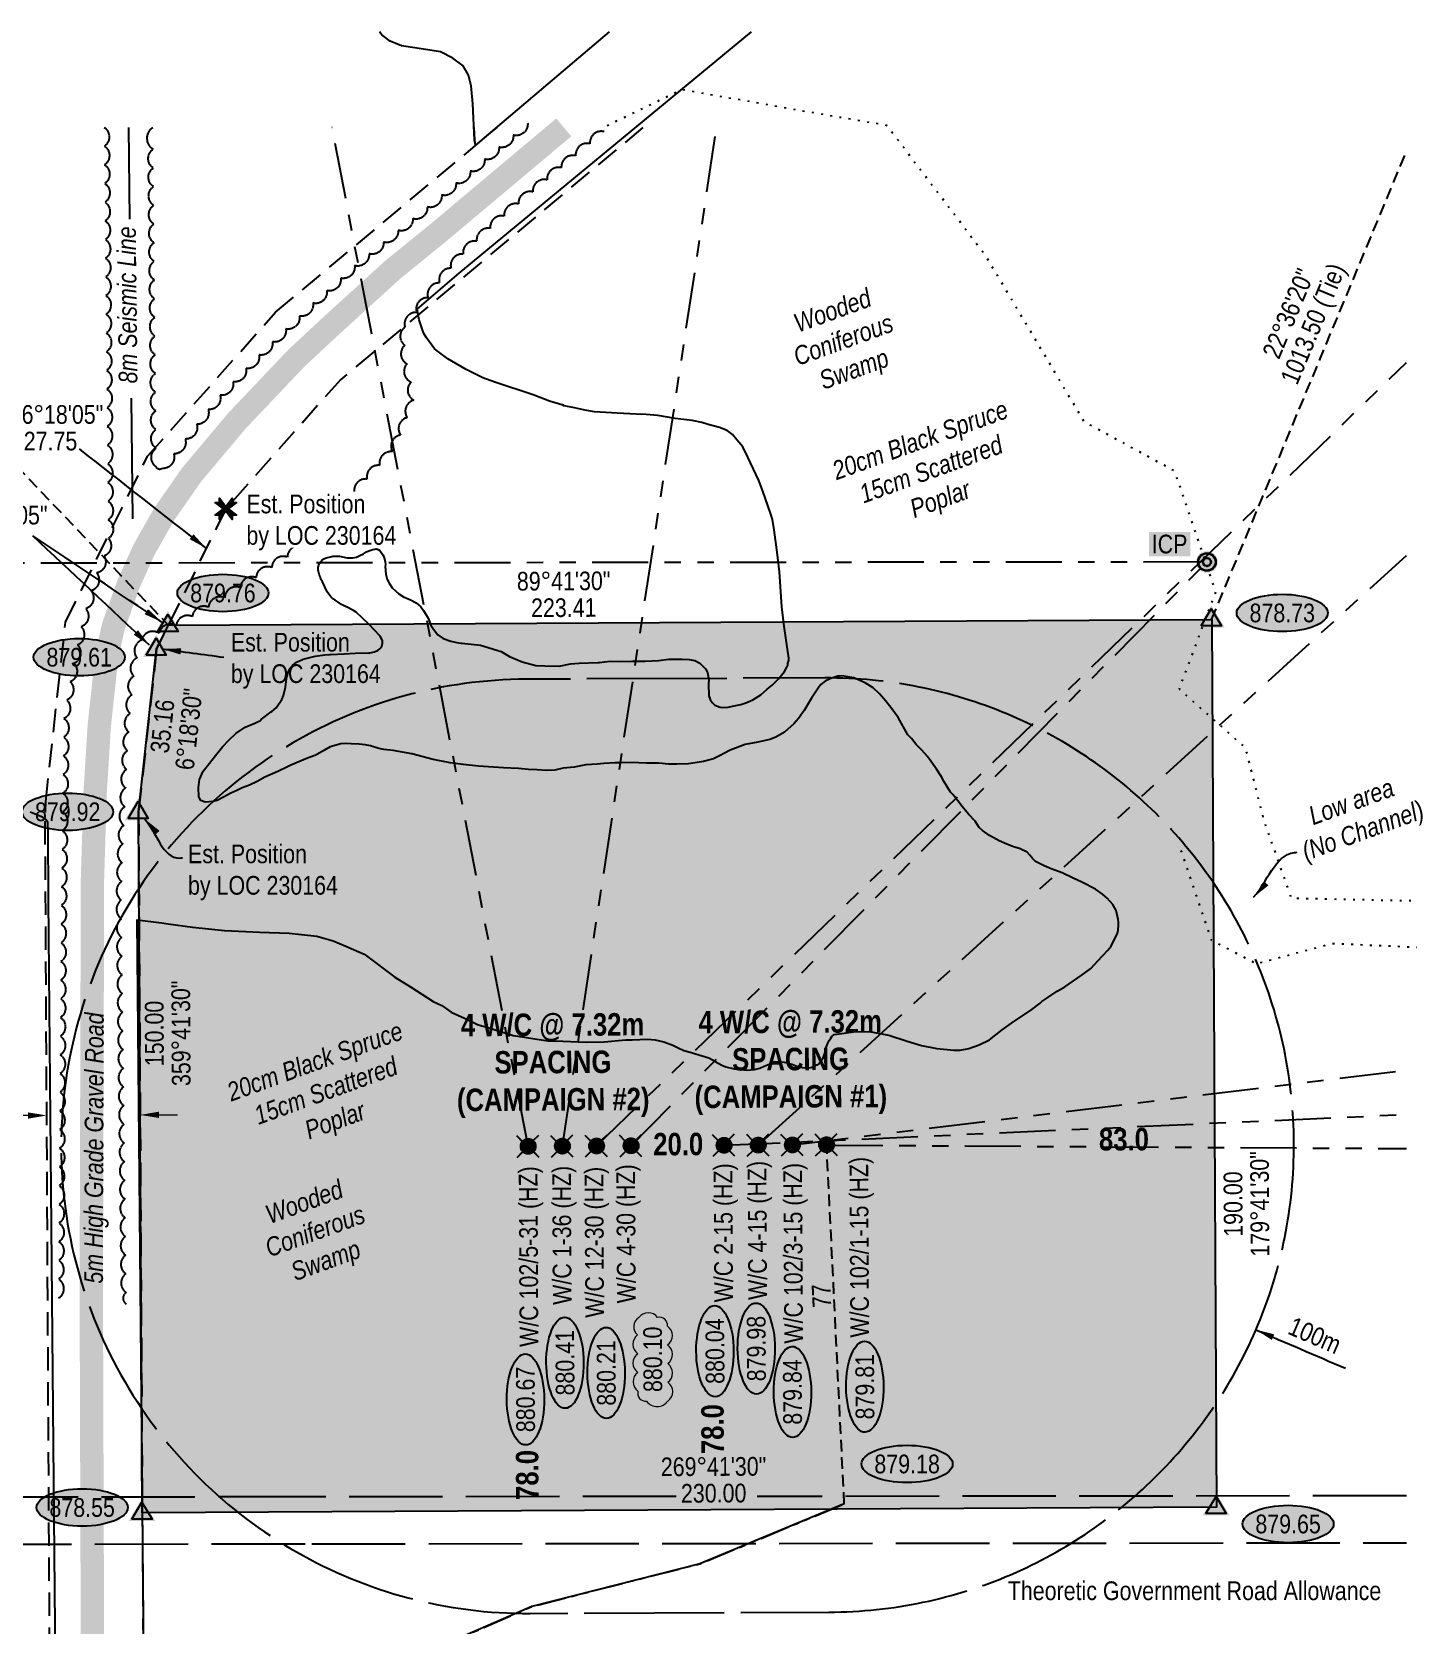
# Model space of a CAD drawing. Extents: x 493830 to 508605, y 6011694 to 6019262.
# Drawn here: x 507188 to 507924, y 6016244 to 6017096 of the extents above; entities that cross this region are included whole.
import ezdxf
from ezdxf.enums import TextEntityAlignment as Align

# ---------------------------------------------------------------- set-up
doc = ezdxf.new("R2010")
doc.units = 0
doc.header["$LTSCALE"] = 5
doc.header["$PDSIZE"] = 0.5
for name, pattern in [('0', [1, 1, 0]), ('foc-ACCESSROAD', [3.75, 2.5, -1.25]), ('foc-BUFFER', [16.75, 15, -1.75]), ('foc-DRILLPATH', [14.75, 6, -1.75, 1.75, -1.75, 1.75, -1.75]), ('foc-SEISMIC', [20.5, 15, -1, 0.5, -1, 0.5, -1, 0.5, -1]), ('foc-TIELINE', [1.875, 1.25, -0.625]), ('foc-TOPO', [1, 0.2, -0.8]), ('foc-TOPO-ephemeral', [6.25, 3.125, -0.625, 0.625, -0.625, 0.625, -0.625]), ('foc-UNSURVEYED', [12.5, 10, -2.5])]:
    doc.linetypes.add(name, pattern=pattern)
doc.layers.get('Defpoints').update_dxf_attribs({"color": 9})
doc.layers.add('AS-GENERAL', color=48, linetype='Continuous', lineweight=18)
doc.layers.add('F-AR-T', color=190, linetype='Continuous', lineweight=9)
for name, color, linetype in [('AS-ROADS', 254, 'Continuous'), ('AS-SEISMIC', 224, 'foc-SEISMIC'), ('AUX-BUFFER', 7, 'foc-BUFFER'), ('CG-NOTES', 7, 'Continuous'), ('F-AR', 190, 'foc-ACCESSROAD'), ('L-BD', 7, 'Continuous'), ('L-BD1', 253, 'Continuous'), ('L-MON', 1, 'Continuous'), ('L-ROAD-T', 7, 'Continuous'), ('L-TIE', 7, 'foc-TIELINE'), ('L-USEC', 7, 'foc-UNSURVEYED'), ('P-ELEVATION', 7, 'Continuous'), ('P-PDRILLPATH', 12, 'foc-DRILLPATH'), ('P-PROPOSED', 10, 'Continuous'), ('P-PROPOSED-H', 21, 'Continuous'), ('T-BUSH', 110, '0'), ('T-BUSH-T', 110, 'Continuous'), ('T-DRAW', 143, 'foc-TOPO-ephemeral'), ('T-GENERAL', 48, 'foc-TOPO'), ('T-TIE', 201, 'foc-TIELINE'), ('WETLAND', 143, 'Continuous'), ('WETLAND-T', 146, 'Continuous')]:
    doc.layers.add(name, color=color, linetype=linetype)
doc.styles.add('80', font='ARIALN.TTF', dxfattribs={"height": 10})
doc.styles.add('80CG', font='ARIALN.TTF', dxfattribs={"height": 10})
doc.styles.add('80L', font='ARIALN.TTF', dxfattribs={"height": 10})
doc.styles.add('BOLD', font='ARIALNB.TTF')
doc.styles.add('foc-LtypeFont', font='ARIALN.TTF', dxfattribs={"height": 7.35})
doc.linetypes.add('foc-TOPO-flowdirection-NOLINE', pattern='A,0,[">",foc-LtypeFont,S=0.3,R=0,X=0,Y=-0.945],-20,[">",foc-LtypeFont,S=0.3,R=0,X=0,Y=-0.945],0', length=20)
doc.dimstyles.new('CG2011', dxfattribs={"dimscale": 5, "dimtxt": 9, "dimasz": 2, "dimexe": 0.2, "dimexo": 0.0625, "dimgap": 0.5, "dimtad": 0, "dimtih": 1, "dimtoh": 1, "dimzin": 0, "dimdsep": 46, "dimtxsty": '80CG', "dimcen": 0.1, "dimse1": 1, "dimse2": 1, "dimclrd": 256, "dimclrt": 256, "dimaunit": 1, "dimadec": 4, "dimazin": 0, "dimtfac": 0.06, "dimtofl": 0, "dimtmove": 0, "dimatfit": 1, "dimfxl": 0.2, "dimtolj": 1, "dimtzin": 0, "dimlwd": -1, "dimarcsym": 0})
doc.dimstyles.new('Compass 5 000', dxfattribs={"dimscale": 5, "dimtxt": 9, "dimasz": 2, "dimexe": 0.2, "dimexo": 0.0625, "dimgap": 0.5, "dimtad": 0, "dimtih": 1, "dimtoh": 1, "dimzin": 0, "dimdsep": 46, "dimtxsty": '80CG', "dimcen": 0.1, "dimse1": 1, "dimse2": 1, "dimclrd": 256, "dimclrt": 256, "dimaunit": 1, "dimadec": 4, "dimazin": 0, "dimtfac": 0.06, "dimtofl": 0, "dimtmove": 0, "dimatfit": 1, "dimfxl": 0.2, "dimtolj": 1, "dimtzin": 0, "dimlwd": -1, "dimarcsym": 0})

# ---------------------------------------------------------------- blocks, each defined once
blk = doc.blocks.new('label_road_theoretic')
at = {"layer": 'L-ROAD-T', "style": '80L'}
blk.add_text('Theoretic Government Road Allowance', height=10, dxfattribs=at).set_placement((0, 0), align=Align.MIDDLE_CENTER)
blk = doc.blocks.new('*D591')
at = {"layer": 'Defpoints', "color": 0, "transparency": 16777216}
for p in [(507195.78, 6016561.32), (507245.75, 6016561.59), (507196.02, 6016516.48)]:
    blk.add_point(p, dxfattribs=at)
at = {"layer": 'F-AR-T', "transparency": 16777216}
for p, q in [((507186.02, 6016516.42), (507176.02, 6016516.37)), ((507255.99, 6016516.8), (507265.99, 6016516.85))]:
    blk.add_line(p, q, dxfattribs=at)
for points in [[(507255.98, 6016518.47), (507256, 6016515.13), (507245.99, 6016516.75)], [(507186.01, 6016518.09), (507186.03, 6016514.76), (507196.02, 6016516.48)]]:
    blk.add_solid(points, dxfattribs=at)
at = {"layer": 'F-AR-T', "transparency": 16777216, "insert": (507141.73, 6016516.37), "char_height": 10, "attachment_point": 5, "style": '80CG'}
blk.add_mtext('\\A1;Sinopec\\P20.00 A/R\\PLOC 230164', dxfattribs=at)
blk = doc.blocks.new('TRIA')
blk.add_hatch(color=255).paths.add_polyline_path([(-0.04, 1.52), (-1.47, -0.87), (1.39, -0.87)])
blk = doc.blocks.new('TRIAA')
blk.add_blockref('TRIA', (0, 0))
blk = doc.blocks.new('TRIB')
at = {"color": 1}
blk.add_lwpolyline([(-1.12, -0.67), (-0.04, 1.13), (1.04, -0.67)], close=True, dxfattribs=at)
blk = doc.blocks.new('TRIBB')
blk.add_blockref('TRIB', (0, 0))
blk = doc.blocks.new('TRICC')
for name in ['TRIAA', 'TRIBB']:
    blk.add_blockref(name, (0, 0))
blk = doc.blocks.new('plspike')
blk.add_blockref('TRICC', (0, 0))
blk = doc.blocks.new('WC')
at = {"layer": 'L-MON'}
h = blk.add_hatch(color=255, dxfattribs=at)
h.dxf.hatch_style = 1
edge = h.paths.add_edge_path()
edge.add_arc((0, 0), 0.9, 0, 360)
at = {"layer": 'L-MON', "color": 240, "flags": 128}
for points in [[(-0.62, 0.5), (-1.23, 1.12)], [(0.52, 0.61), (1.13, 1.21)], [(-1.18, -1.18), (-0.56, -0.57)], [(1.16, -1.18), (0.56, -0.57)]]:
    blk.add_lwpolyline(points, dxfattribs=at)
at = {"layer": 'L-MON', "color": 240}
for radius in [0.8, 0.373]:
    blk.add_circle((0, 0), radius, dxfattribs=at)
blk = doc.blocks.new('plbh')
at = {"layer": 'L-MON'}
h = blk.add_hatch(color=255, dxfattribs=at)
h.dxf.hatch_style = 1
edge = h.paths.add_edge_path()
edge.add_arc((0, 0), 1.16, 0, 360)
h = blk.add_hatch(color=256, dxfattribs=at)
h.dxf.hatch_style = 1
h.paths.add_polyline_path([(-0.96, 0, 1), (0.96, 0, 1)])
h.paths.add_polyline_path([(0.91, 0, -1), (-0.91, 0, -1)], flags=16)
h.paths.add_polyline_path([(0.45, 0, -1), (-0.45, 0, -1)], flags=0)
h = blk.add_hatch(color=256, dxfattribs=at)
h.dxf.hatch_style = 1
h.paths.add_polyline_path([(-0.45, 0, 1), (0.45, 0, 1)])
h.paths.add_polyline_path([(0.4, 0, -1), (-0.4, 0, -1)], flags=16)
at = {"layer": 'L-MON', "color": 240}
for radius in [0.96, 0.91, 0.45, 0.4]:
    blk.add_circle((0, 0), radius, dxfattribs=at)
blk = doc.blocks.new('we')
at = {"layer": 'P-ELEVATION'}
h = blk.add_hatch(color=111, dxfattribs=at)
h.dxf.hatch_style = 1
edge = h.paths.add_edge_path()
edge.add_ellipse((0, 0), major_axis=(-24.38, 0), ratio=0.410256, start_angle=0, end_angle=360)
at = {"layer": 'P-ELEVATION', "color": 7, "flags": 128}
blk.add_lwpolyline([(0, 0, 12.5, 0, 0), (-12.42, -6.43, 0, 0, 0)], format="xyseb", dxfattribs=at)
at = {"layer": 'P-ELEVATION', "color": 7}
blk.add_ellipse((0, 0), major_axis=(-24.38, 0), ratio=0.410256, dxfattribs=at)
at = {"layer": 'P-ELEVATION', "style": '80'}
blk.add_attdef('ELEVATION', text='', height=10, dxfattribs=at).set_placement((0, 0), align=Align.MIDDLE_CENTER)
blk = doc.blocks.new('wa')
at = {"layer": 'P-ELEVATION'}
h = blk.add_hatch(color=111, dxfattribs=at)
h.dxf.hatch_style = 1
edge = h.paths.add_edge_path()
edge.add_arc((-17.35, -4.5), 6.1, 215, 325)
edge.add_arc((-7.35, -4.5), 6.1, 215, 325)
edge.add_arc((2.65, -4.5), 6.1, 215, 325)
edge.add_arc((12.65, -4.5), 6.1, 215, 325)
edge.add_arc((18.14, -3.7), 4.32, 263.43363, 373.43363)
edge.add_arc((18.85, 2.3), 6.1, 305, 415)
edge.add_arc((17.45, 4.39), 5.69, 30.69553, 140.69553)
edge.add_arc((8.05, 4.5), 6.1, 35, 145)
edge.add_arc((-1.95, 4.5), 6.1, 35, 145)
edge.add_arc((-11.95, 4.5), 6.1, 35, 145)
edge.add_arc((-18.04, 3.81), 4.33, 75.42608, 185.42608)
edge.add_arc((-18.36, -2.3), 6.96, 125, 235)
at = {"color": 240, "flags": 128}
blk.add_lwpolyline([(-22.35, -8, 0.520567), (-12.35, -8, 0.520567), (-2.35, -8, 0.520567), (7.65, -8, 0.520567), (17.65, -8, 0.520567), (22.35, -2.7, 0.520567), (22.35, 7.3, 0.520567), (13.05, 8, 0.520567), (3.05, 8, 0.520567), (-6.95, 8, 0.520567), (-16.95, 8, 0.520567), (-22.35, 3.4, 0.520567)], format="xyb", close=True, dxfattribs=at)
at = {"layer": 'P-ELEVATION', "color": 240, "flags": 128}
blk.add_lwpolyline([(0, 0, 12.5, 0, 0), (-12.42, -6.43, 0, 0, 0)], format="xyseb", dxfattribs=at)
at = {"layer": 'P-ELEVATION', "color": 240, "style": '80'}
blk.add_attdef('ELEVATION', text='', height=10, dxfattribs=at).set_placement((0, 0), align=Align.MIDDLE_CENTER)
blk = doc.blocks.new('*U604')
at = {"layer": 'P-ELEVATION'}
h = blk.add_hatch(color=111, dxfattribs=at)
h.dxf.hatch_style = 1
edge = h.paths.add_edge_path()
edge.add_ellipse((0, 0), major_axis=(-24.38, 0), ratio=0.410256, start_angle=0, end_angle=360)
at = {"layer": 'P-ELEVATION', "color": 7, "flags": 128}
blk.add_lwpolyline([(0, 0, 12.5, 0, 0), (-33.62, -21.36, 0, 0, 0)], format="xyseb", dxfattribs=at)
at = {"layer": 'P-ELEVATION', "color": 7}
blk.add_ellipse((0, 0), major_axis=(-24.38, 0), ratio=0.410256, dxfattribs=at)
at = {"layer": 'P-ELEVATION', "style": '80'}
blk.add_attdef('ELEVATION', text='', height=10, dxfattribs=at).set_placement((0, 0), align=Align.MIDDLE_CENTER)
blk = doc.blocks.new('TEMP')
h = blk.add_hatch(color=255)
h.dxf.hatch_style = 1
h.paths.add_polyline_path([(0, 0.25), (-0.67, 1.15), (-0.67, 0.67), (-1.15, 0.67), (-0.25, 0), (-1.15, -0.67), (-0.67, -0.67), (-0.67, -1.15), (0, -0.25), (0.67, -1.15), (0.67, -0.67), (1.15, -0.67), (0.25, 0), (1.15, 0.67), (0.67, 0.67), (0.67, 1.15)])
h.paths.add_polyline_path([(0.57, 0.85), (0.57, 0.57), (0.85, 0.57), (0.08, 0), (0.85, -0.57), (0.57, -0.57), (0.57, -0.85), (0, -0.08), (-0.57, -0.85), (-0.57, -0.57), (-0.85, -0.57), (-0.08, 0), (-0.85, 0.57), (-0.57, 0.57), (-0.57, 0.85), (0, 0.08)], flags=16)
h = blk.add_hatch(color=1)
h.dxf.hatch_style = 1
h.paths.add_polyline_path([(0, 0.08), (-0.57, 0.85), (-0.57, 0.57), (-0.85, 0.57), (-0.08, 0), (-0.85, -0.57), (-0.57, -0.57), (-0.57, -0.85), (0, -0.08), (0.57, -0.85), (0.57, -0.57), (0.85, -0.57), (0.08, 0), (0.85, 0.57), (0.57, 0.57), (0.57, 0.85)])
at = {"color": 1}
for p, q in [((-0.08, 0), (0.08, 0)), ((0, 0.08), (0, -0.08))]:
    blk.add_line(p, q, dxfattribs=at)
at = {"color": 255, "flags": 128}
blk.add_lwpolyline([(-0.25, 0), (-1.15, 0.67), (-0.67, 0.67), (-0.67, 1.15), (0, 0.25), (0.67, 1.15), (0.67, 0.67), (1.15, 0.67), (0.25, 0), (1.15, -0.67), (0.67, -0.67), (0.67, -1.15), (0, -0.25), (-0.67, -1.15), (-0.67, -0.67), (-1.15, -0.67)], close=True, dxfattribs=at)
at = {"color": 1, "flags": 128}
blk.add_lwpolyline([(-0.08, 0), (-0.85, 0.57), (-0.57, 0.57), (-0.57, 0.85), (0, 0.08), (0.57, 0.85), (0.57, 0.57), (0.85, 0.57), (0.08, 0), (0.85, -0.57), (0.57, -0.57), (0.57, -0.85), (0, -0.08), (-0.57, -0.85), (-0.57, -0.57), (-0.85, -0.57)], close=True, dxfattribs=at)

msp = doc.modelspace()

# ---------------------------------------------------------------- hatches: boundary and pattern name
at = {"layer": 'P-PROPOSED-H'}
h = msp.add_hatch(color=256, dxfattribs=at)
h.dxf.hatch_style = 1
h.paths.add_polyline_path([(507247.107, 6016303.956), (507245.121, 6016678.712), (507254.775, 6016766.033), (507261.077, 6016778.783), (507819.339, 6016781.741), (507821.855, 6016307.002)])

# ---------------------------------------------------------------- linework, layer by layer
at = {"layer": 'AS-ROADS', "const_width": 12.5, "flags": 128}
msp.add_lwpolyline([(507220.652, 6016174.581), (507219.837, 6016421.026), (507220.47, 6016642.978), (507221.892, 6016689.183), (507224.127, 6016725.018), (507228.105, 6016762.006), (507231.697, 6016778.121), (507239.732, 6016800.663), (507247.982, 6016818.951), (507258.645, 6016837.796), (507273.43, 6016859.063), (507297.625, 6016887.851), (507329.17, 6016921.136), (507347.82, 6016938.541), (507381.002, 6016968.721), (507405.35, 6016988.513), (507472.629, 6017044.975)], dxfattribs=at)
at = {"layer": 'AS-SEISMIC', "flags": 128}
for points in [[(507239.765, 6017044.975), (507240.267, 6016995.893)], [(507241.245, 6016900.227), (507241.907, 6016835.523)]]:
    msp.add_lwpolyline(points, dxfattribs=at)
at = {"layer": 'AUX-BUFFER', "color": 251, "linetype": 'foc-BUFFER', "flags": 128}
msp.add_lwpolyline([(507614.501, 6016250.767, 1), (507612.343, 6016750.495), (507452.518, 6016749.805, 1), (507454.676, 6016250.077)], format="xyb", close=True, dxfattribs=at)
at = {"layer": 'F-AR'}
msp.add_lwpolyline([(507199.372, 6015892.58), (507195.148, 6016678.443, -0.0288787), (507195.45, 6016684.203), (507206.072, 6016780.279), (507249.969, 6016869.091), (507318.478, 6016946.149), (507436.989, 6017044.975)], format="xyb", dxfattribs=at)
msp.add_lwpolyline([(507515.019, 6017044.975), (507353.347, 6016910.157), (507291.787, 6016840.916), (507254.775, 6016766.033), (507245.121, 6016678.712), (507249.347, 6015892.58)], dxfattribs=at)
at = {"layer": 'L-TIE', "flags": 128}
msp.add_lwpolyline([(507819.282, 6016781.751), (507923.45, 6017031.937)], dxfattribs=at)
at = {"layer": 'L-USEC'}
for p, q in [((507337.825, 6016312.431), (507159.228, 6016312.257)), ((507532.78, 6016312.62), (507337.825, 6016312.431)), ((507923.45, 6016313), (507576.077, 6016312.662))]:
    msp.add_line(p, q, dxfattribs=at)
msp.add_lwpolyline([(507159.228, 6016287.153), (507337.85, 6016287.327), (507923.45, 6016287.896)], dxfattribs=at)
at = {"layer": 'P-PDRILLPATH'}
for p, q in [((507576.681, 6016500.601), (507923.45, 6016816.059)), ((507594.971, 6016500.698), (507923.45, 6016540.694)), ((507558.391, 6016500.504), (507923.45, 6016517.021)), ((507613.422, 6016500.631), (507923.45, 6016498.74))]:
    msp.add_line(p, q, dxfattribs=at)
at = {"layer": 'P-PDRILLPATH', "flags": 128}
for points in [[(507453.598, 6016499.949), (507348.619, 6017044.975)], [(507471.888, 6016500.046), (507554.458, 6017044.975)], [(507490.178, 6016500.142), (507923.45, 6016919.154)], [(507508.623, 6016500.255), (507816.697, 6016812.512), (507039.912, 6016811.741)]]:
    msp.add_lwpolyline(points, dxfattribs=at)
at = {"layer": 'P-PROPOSED', "flags": 128}
msp.add_lwpolyline([(507247.107, 6016303.956), (507245.121, 6016678.712), (507254.775, 6016766.033), (507261.077, 6016778.783), (507819.339, 6016781.741), (507821.855, 6016307.002)], close=True, dxfattribs=at)
at = {"layer": 'T-BUSH', "flags": 128}
for points in [[(507453.306, 6017047.275, -0.5205671), (507445.638, 6017040.864, -0.5205671), (507437.971, 6017034.453, -0.5205671), (507430.303, 6017028.042, -0.5205671), (507422.636, 6017021.631, -0.5205671), (507414.968, 6017015.22, -0.5205671), (507407.3, 6017008.809, -0.5205671), (507399.621, 6017002.413, -0.5205671), (507391.824, 6016996.159, -0.5205671), (507384.027, 6016989.906, -0.5205671), (507376.23, 6016983.653, -0.5205671), (507368.433, 6016977.4, -0.5205671), (507360.743, 6016971.02, -0.5205671), (507353.302, 6016964.348, -0.5205671), (507345.861, 6016957.675, -0.5205671), (507338.46, 6016950.959, -0.5205671), (507331.215, 6016944.074, -0.5205671), (507323.97, 6016937.189, -0.5205671), (507316.725, 6016930.304, -0.5205671), (507309.601, 6016923.297, -0.5205671), (507302.654, 6016916.111, -0.5205671), (507295.707, 6016908.926, -0.5205671), (507288.76, 6016901.74, -0.5205671), (507282.38, 6016894.062, -0.5205671), (507276.237, 6016886.178, -0.5205671), (507270.095, 6016878.294, -0.5205671), (507263.952, 6016870.41, -0.5205671), (507257.809, 6016862.525, -0.5205671), (507254.616, 6016863.371, -0.5205671), (507254.514, 6016873.365, -0.5205671), (507254.411, 6016883.359, -0.5205671), (507254.309, 6016893.353, -0.5205671), (507254.207, 6016903.348, -0.5205671), (507254.105, 6016913.342, -0.5205671), (507254.003, 6016923.336, -0.5205671), (507253.9, 6016933.33, -0.5205671), (507253.798, 6016943.324, -0.5205671), (507253.696, 6016953.318, -0.5205671), (507253.594, 6016963.312, -0.5205671), (507253.491, 6016973.307, -0.5205671), (507253.389, 6016983.301, -0.5205671), (507253.287, 6016993.295, -0.5205671), (507253.185, 6017003.289, -0.5205671), (507253.082, 6017013.283, -0.5205671), (507252.98, 6017023.277, -0.5205671), (507252.878, 6017033.271, -0.5205671), (507252.758, 6017045.005, -0.5205671)], [(507226.771, 6017044.944, -0.5205671), (507226.873, 6017034.95, -0.5205671), (507226.976, 6017024.956, -0.5205671), (507227.078, 6017014.961, -0.5205671), (507227.18, 6017004.967, -0.5205671), (507227.282, 6016994.973, -0.5205671), (507227.384, 6016984.979, -0.5205671), (507227.487, 6016974.985, -0.5205671), (507227.589, 6016964.991, -0.5205671), (507227.691, 6016954.997, -0.5205671), (507227.793, 6016945.002, -0.5205671), (507227.896, 6016935.008, -0.5205671), (507227.998, 6016925.014, -0.5205671), (507228.1, 6016915.02, -0.5205671), (507228.202, 6016905.026, -0.5205671), (507228.305, 6016895.032, -0.5205671), (507228.407, 6016885.038, -0.5205671), (507228.509, 6016875.044, -0.5205671), (507228.611, 6016865.049, -0.5205671), (507228.714, 6016855.055, -0.5205671), (507228.816, 6016845.061, -0.5205671), (507228.918, 6016835.067, -0.5205671), (507229.02, 6016825.073, -0.5205671), (507226.681, 6016815.735, -0.5205671), (507222.691, 6016806.646, -0.5205671), (507219.786, 6016797.083, -0.5205671), (507216.881, 6016787.52, -0.5205671), (507214.372, 6016777.858, -0.5205671), (507212.448, 6016768.05, -0.5205671), (507210.523, 6016758.243, -0.5205671), (507208.598, 6016748.435, -0.5205671), (507206.673, 6016738.628, -0.5205671), (507205.226, 6016728.769, -0.5205671), (507205.087, 6016718.775, -0.5205671), (507204.948, 6016708.781, -0.5205671), (507204.809, 6016698.788, -0.5205671), (507204.671, 6016688.794, -0.5205671), (507204.532, 6016678.8, -0.5205671), (507204.393, 6016668.807, -0.5205671), (507204.255, 6016658.813, -0.5205671), (507204.116, 6016648.819, -0.5205671), (507203.977, 6016638.826, -0.5205671), (507203.838, 6016628.832, -0.5205671), (507203.746, 6016618.838, -0.5205671), (507203.675, 6016608.843, -0.5205671), (507203.604, 6016598.849, -0.5205671), (507203.533, 6016588.854, -0.5205671), (507203.462, 6016578.86, -0.5205671), (507203.391, 6016568.866, -0.5205671), (507203.32, 6016558.871, -0.5205671), (507203.249, 6016548.877, -0.5205671), (507203.178, 6016538.882, -0.5205671), (507203.107, 6016528.888, -0.5205671), (507203.036, 6016518.894, -0.5205671), (507202.965, 6016508.899, -0.5205671), (507202.894, 6016498.905, -0.5205671), (507202.823, 6016488.91, -0.5205671), (507202.752, 6016478.916, -0.5205671), (507202.681, 6016468.922, -0.5205671), (507202.61, 6016458.927, -0.5205671), (507202.539, 6016448.933, -0.5205671), (507202.468, 6016438.938, -0.5205671), (507202.397, 6016428.944, -0.5205671), (507202.324, 6016418.645, -0.5205671)], [(507494.262, 6017042.682, 0.5205671), (507486.622, 6017036.239, 0.5205671), (507478.982, 6017029.796, 0.5205671), (507471.341, 6017023.352, 0.5205671), (507463.701, 6017016.909, 0.5205671), (507456.061, 6017010.465, 0.5205671), (507448.42, 6017004.022, 0.5205671), (507440.78, 6016997.578, 0.5205671), (507433.321, 6016990.932, 0.5205671), (507426.07, 6016984.053, 0.5205671), (507418.82, 6016977.173, 0.5205671), (507412.299, 6016969.632, 0.5205671), (507406.15, 6016961.753, 0.5205671), (507400.001, 6016953.873, 0.5205671), (507393.853, 6016945.994, 0.5205671), (507387.704, 6016938.114, 0.5205671), (507387.552, 6016928.431, 0.5205671), (507388.684, 6016918.522, 0.5205671), (507390.995, 6016908.798, 0.5205671), (507392.454, 6016899.077, 0.5205671), (507388.867, 6016889.749, 0.5205671), (507385.279, 6016880.42, 0.5205671), (507380.969, 6016871.525, 0.5205671), (507374.183, 6016864.188, 0.5205671), (507367.396, 6016856.85, 0.5205671), (507360.61, 6016849.513, 0.5205671), (507353.823, 6016842.176, 0.5205671), (507347.037, 6016834.838, 0.5205671), (507340.25, 6016827.501, 0.5205671), (507333.028, 6016820.669, 0.5205671), (507324.723, 6016815.109, 0.5205671), (507316.417, 6016809.548, 0.5205671), (507308.021, 6016804.128, 0.5205671), (507299.599, 6016798.746, 0.5205671), (507291.176, 6016793.365, 0.5205671), (507282.566, 6016788.294, 0.5205671), (507273.9, 6016783.314, 0.5205671), (507265.235, 6016778.333, 0.5205671), (507256.075, 6016774.382, 0.5205671), (507246.768, 6016770.739, 0.5205671), (507244.346, 6016761.182, 0.5205671), (507242.55, 6016751.368, 0.5205671), (507241.59, 6016741.419, 0.5205671), (507240.63, 6016731.471, 0.5205671), (507239.84, 6016721.508, 0.5205671), (507239.119, 6016711.539, 0.5205671), (507238.641, 6016701.556, 0.5205671), (507238.169, 6016691.573, 0.5205671), (507237.697, 6016681.589, 0.5205671), (507237.225, 6016671.606, 0.5205671), (507236.753, 6016661.622, 0.5205671), (507236.308, 6016651.638, 0.5205671), (507236.071, 6016641.646, 0.5205671), (507235.847, 6016631.654, 0.5205671), (507235.97, 6016621.66, 0.5205671), (507236.094, 6016611.666, 0.5205671), (507236.217, 6016601.672, 0.5205671), (507236.34, 6016591.678, 0.5205671), (507236.464, 6016581.684, 0.5205671), (507236.587, 6016571.691, 0.5205671), (507236.71, 6016561.697, 0.5205671), (507236.833, 6016551.703, 0.5205671), (507236.957, 6016541.709, 0.5205671), (507237.08, 6016531.715, 0.5205671), (507237.203, 6016521.721, 0.5205671), (507237.327, 6016511.727, 0.5205671), (507237.45, 6016501.733, 0.5205671), (507237.573, 6016491.739, 0.5205671), (507237.696, 6016481.745, 0.5205671), (507237.82, 6016471.752, 0.5205671), (507237.943, 6016461.758, 0.5205671), (507238.066, 6016451.764, 0.5205671), (507238.189, 6016441.77, 0.5205671), (507238.313, 6016431.776, 0.5205671), (507238.436, 6016421.782, 0.5205671), (507238.513, 6016415.565, 0.5205671)]]:
    msp.add_lwpolyline(points, format="xyb", dxfattribs=at)
at = {"layer": 'T-DRAW', "flags": 128}
msp.add_lwpolyline([(507236.052, 6015892.58), (507235.922, 6015912.291), (507241.32, 6016045.083), (507241.155, 6016199.263), (507241.632, 6016227.546), (507262.055, 6016227.758), (507357.172, 6016211.083), (507455.565, 6016253.818), (507545.45, 6016276.678), (507622.71, 6016308.691)], dxfattribs=at)
at = {"layer": 'T-DRAW', "linetype": 'foc-TOPO-flowdirection-NOLINE', "flags": 128}
msp.add_lwpolyline([(507622.71, 6016308.691), (507545.45, 6016276.678), (507455.565, 6016253.818), (507357.172, 6016211.083), (507262.055, 6016227.758), (507241.632, 6016227.546), (507241.155, 6016199.263), (507241.32, 6016045.083), (507235.922, 6015912.291), (507236.052, 6015892.58)], dxfattribs=at)
at = {"layer": 'T-GENERAL', "flags": 128}
for points in [[(507495.857, 6017045.983), (507536.037, 6017065.368), (507589.655, 6017055.726), (507645.392, 6017046.223), (507697.862, 6016977.026), (507751.005, 6016887.621), (507799.232, 6016861.386), (507821.357, 6016796.683), (507801.837, 6016744.556), (507837.302, 6016713.058), (507847.322, 6016673.678), (507861.855, 6016632.743), (507937.822, 6016631.111), (508024.907, 6016620.811)], [(507802.867, 6016658.231), (507818.987, 6016610.401), (507843.175, 6016597.683), (507883.965, 6016608.498), (507965.585, 6016604.846), (508021.177, 6016600.766)]]:
    msp.add_lwpolyline(points, dxfattribs=at)
at = {"layer": 'T-TIE', "flags": 128}
for points in [[(507121.702, 6016924.861), (507261.052, 6016778.736)], [(507622.71, 6016308.691), (507613.25, 6016500.821)]]:
    msp.add_lwpolyline(points, dxfattribs=at)
at = {"layer": 'WETLAND'}
for points in [[(507250.899, 6015893.144), (507244.383, 6016621.136), (507257.387, 6016619.509), (507257.387, 6016619.509), (507260.949, 6016618.876), (507274.054, 6016617.123), (507291.102, 6016615.481), (507309.954, 6016614.498), (507325.754, 6016614.035), (507340.536, 6016612.349), (507349.276, 6016609.843), (507356.011, 6016606.999), (507365.848, 6016602.724), (507366.456, 6016602.348), (507382.287, 6016590.439), (507390.633, 6016585.211), (507402.696, 6016577.355), (507407.313, 6016575.243), (507412.426, 6016571.63), (507419.453, 6016568.59), (507426.494, 6016565.087), (507434.896, 6016562.549), (507445.636, 6016559.151), (507451.674, 6016558.397), (507458.187, 6016557.194), (507464.224, 6016556.439), (507472.098, 6016556.2), (507484.609, 6016555.629), (507494.319, 6016555.904), (507505.837, 6016557.001), (507509.232, 6016556.999), (507517.448, 6016557.331), (507521.594, 6016556.909), (507526.108, 6016555.916), (507531.073, 6016553.989), (507533.807, 6016552.57), (507536.852, 6016551.268), (507540.234, 6016550.323), (507544.904, 6016548.835), (507550.27, 6016547.252), (507552.15, 6016546.264), (507553.566, 6016545.263), (507557.209, 6016543.284), (507559.313, 6016542.534), (507563.857, 6016541.39), (507566.991, 6016541.016), (507570.816, 6016540.778), (507572.666, 6016540.83), (507574.743, 6016541.005), (507577.613, 6016541.78), (507579.899, 6016542.771), (507581.61, 6016543.629), (507583.328, 6016544.256), (507585.049, 6016544.768), (507586.542, 6016545.157), (507588.391, 6016545.21), (507590.482, 6016544.922), (507592.926, 6016544.413), (507595.145, 6016543.666), (507597.602, 6016542.694), (507600.165, 6016542.073), (507602.365, 6016542.019), (507604.789, 6016542.204), (507606.741, 6016542.722), (507608.109, 6016543.455), (507608.905, 6016543.94), (507609.691, 6016544.772), (507610.583, 6016545.955), (507611.469, 6016547.368), (507612.01, 6016548.656), (507612.645, 6016550.756), (507613.052, 6016552.735), (507613.911, 6016555.073), (507614.678, 6016556.599), (507615.451, 6016557.893), (507616.121, 6016558.722), (507617.355, 6016559.703), (507621.34, 6016560.316), (507627.563, 6016561.187), (507636.117, 6016561.429), (507646.587, 6016559.412), (507656.395, 6016556.22), (507664.097, 6016553.893), (507672.242, 6016552.273), (507681.33, 6016551.374), (507684.701, 6016551.469), (507689.363, 6016552.296), (507694.86, 6016554.303), (507700.336, 6016557.003), (507707.128, 6016562.286), (507712.116, 6016565.898), (507723.017, 6016573.149), (507727.549, 6016576.517), (507728.392, 6016577.34), (507731.542, 6016579.597), (507736.645, 6016582.895), (507740.723, 6016585.22), (507750.025, 6016591.732), (507754.557, 6016595.1), (507758.376, 6016599.141), (507763.767, 6016604.848), (507765.441, 6016607.006), (507768.901, 6016613.93), (507769.246, 6016615.647), (507769.521, 6016618.2), (507769.471, 6016619.934), (507769.201, 6016621.314), (507768.531, 6016624.535), (507768.132, 6016626.022), (507767.962, 6016626.402), (507767.343, 6016627.786), (507766.428, 6016629.334), (507763.307, 6016632.712), (507760.834, 6016634.844), (507757.056, 6016637.514), (507749.778, 6016641.241), (507744.851, 6016643.647), (507739.223, 6016646.264), (507733.378, 6016648.412), (507729.632, 6016649.925), (507725.405, 6016652.119), (507725.052, 6016652.341), (507723.388, 6016653.913), (507721.948, 6016655.723), (507720.515, 6016657.302), (507716.526, 6016659.272), (507713.263, 6016660.105), (507709.749, 6016661.625), (507705.535, 6016663.356), (507700.363, 6016666.218), (507696.585, 6016668.887), (507694.921, 6016670.46), (507692.742, 6016673.869), (507689.162, 6016677.701), (507685.807, 6016681.77), (507683.41, 6016684.71), (507680.769, 6016688.106), (507679.573, 6016689.461), (507676.179, 6016694.918), (507674.713, 6016697.653), (507672.052, 6016701.742), (507667.231, 6016708.547), (507664.128, 6016711.93), (507661.268, 6016714.857), (507658.633, 6016718.021), (507656.724, 6016720.05), (507651.6, 6016729.391), (507648.232, 6016733.923), (507644.878, 6016737.993), (507641.523, 6016742.063), (507638.194, 6016745.208), (507633.954, 6016747.864), (507627.864, 6016750.468), (507621.47, 6016751.56), (507620.083, 6016751.52), (507619.344, 6016751.453), (507615.492, 6016750.233), (507612.425, 6016748.765), (507610.238, 6016746.946), (507609.052, 6016745.625), (507605.176, 6016739.673), (507604.597, 6016738.702), (507601.286, 6016733.055), (507598.167, 6016728.802), (507595.703, 6016725.955), (507590.741, 6016721.418), (507586.066, 6016718.727), (507582.866, 6016717.608), (507581.336, 6016717.23), (507576.544, 6016716.156), (507569.641, 6016714.804), (507561.628, 6016711.8), (507558.661, 6016710.327), (507555.926, 6016708.862), (507552.735, 6016707.151), (507547.451, 6016705.845), (507543.996, 6016705.284), (507539.391, 6016704.459), (507533.149, 6016704.282), (507528.75, 6016704.389), (507523.412, 6016704.931), (507516.932, 6016704.979), (507508.437, 6016705.197), (507502.697, 6016705.154), (507499.872, 6016704.997), (507494.149, 6016704.68), (507490.457, 6016704.344), (507484.452, 6016703.942), (507478.236, 6016702.841), (507472.238, 6016702.208), (507467.871, 6016701.158), (507463.247, 6016701.027), (507458.379, 6016701.352), (507453.749, 6016701.452), (507448.411, 6016701.995), (507440.3, 6016702.459), (507427.089, 6016703.241), (507418.733, 6016704.161), (507411.764, 6016705.12), (507402.688, 6016706.946), (507391.268, 6016709.861), (507381.267, 6016711.66), (507376.317, 6016712.137), (507373.598, 6016712.831), (507369.166, 6016714.093), (507366.372, 6016714.708), (507363.122, 6016715.079), (507358.954, 6016715.192), (507355.942, 6016715.338), (507353.306, 6016715.263), (507347.658, 6016713.715), (507344.242, 6016711.767), (507339.69, 6016709.093), (507339.354, 6016708.924), (507335.568, 6016707.587), (507326.65, 6016703.864), (507324.77, 6016702.95), (507319.574, 6016700.424), (507312.717, 6016697.453), (507308.621, 6016695.023), (507304.512, 6016693.055), (507300.614, 6016691.788), (507297.648, 6016690.315), (507294.451, 6016688.836), (507290.579, 6016686.644), (507287.157, 6016684.927), (507284.858, 6016684.399), (507280.703, 6016684.05), (507278.365, 6016684.909), (507277.381, 6016686.964), (507277.244, 6016691.819), (507277.813, 6016696.231), (507279.769, 6016700.683), (507283.119, 6016704.943), (507286.244, 6016708.965), (507290.043, 6016713.701), (507293.413, 6016717.267), (507297.245, 6016720.846), (507302.24, 6016724.228), (507307.274, 6016726.221), (507310.341, 6016727.707), (507310.689, 6016728.169), (507310.925, 6016728.488), (507316.163, 6016732.338), (507316.377, 6016732.495), (507318.723, 6016734.529), (507321.835, 6016739.013), (507322.701, 6016741.12), (507323.732, 6016745.546), (507324.11, 6016748.565), (507324.5, 6016751.121), (507325.128, 6016753.453), (507326.218, 6016755.797), (507327.566, 6016757.224), (507329.601, 6016758.901), (507333.15, 6016760.601), (507339.576, 6016762.077), (507344.874, 6016762.921), (507347.298, 6016763.105), (507347.761, 6016763.118), (507355.159, 6016763.328), (507360.933, 6016763.723), (507368.331, 6016763.933), (507368.83, 6016763.823), (507368.912, 6016763.834), (507371.442, 6016764.368), (507373.266, 6016765.346), (507374.171, 6016766.066), (507374.845, 6016766.779), (507375.288, 6016767.486), (507375.711, 6016768.886), (507375.671, 6016770.273), (507375.556, 6016770.862), (507374.48, 6016772.805), (507368.361, 6016779.205), (507361.585, 6016785.608), (507360.171, 6016786.493), (507359.441, 6016786.915), (507357.113, 6016788.258), (507355.916, 6016788.77), (507354.068, 6016789.56), (507353.627, 6016789.836), (507351.945, 6016791.003), (507350.3, 6016792.055), (507348.999, 6016792.887), (507347.942, 6016793.885), (507345.974, 6016796.466), (507343.46, 6016801.814), (507342.906, 6016802.993), (507342.86, 6016803.09), (507342.465, 6016804.122), (507342.393, 6016804.514), (507342.3, 6016804.729), (507341.805, 6016805.871), (507341.271, 6016808.402), (507341.238, 6016809.558), (507341.443, 6016810.489), (507341.872, 6016811.658), (507343.214, 6016813.316), (507344.343, 6016814.273), (507345.486, 6016814.769), (507347.785, 6016815.296), (507348.602, 6016815.484), (507349.055, 6016815.588), (507351.546, 6016815.686), (507352.637, 6016815.55), (507356.709, 6016814.74), (507359.603, 6016814.706), (507361.674, 6016815.112), (507363.5, 6016815.974), (507365.439, 6016816.954), (507367.147, 6016817.928), (507368.29, 6016818.423), (507369.433, 6016818.918), (507370.467, 6016819.179), (507371.5, 6016819.44), (507372.31, 6016819.463), (507373.241, 6016819.258), (507374.166, 6016818.649), (507374.545, 6016818.138), (507375.991, 6016816.096), (507376.738, 6016814.266), (507377.107, 6016812.657), (507377.191, 6016811.191), (507377.087, 6016810.111), (507377.436, 6016805.956), (507378.208, 6016803.202), (507379.192, 6016801.147), (507380.883, 6016798.65), (507384.442, 6016795.511), (507386.8, 6016793.959), (507390.552, 6016792.214), (507393.603, 6016790.681), (507396.212, 6016788.441), (507397.652, 6016786.631), (507400.114, 6016782.481), (507401.583, 6016778.771), (507402.879, 6016776.586), (507405.174, 6016773.479), (507408.142, 6016771.657), (507412.233, 6016770.153), (507415.378, 6016769.432), (507417.62, 6016769.071), (507418.165, 6016769.049), (507428.146, 6016767.943), (507439.117, 6016764.552), (507443.589, 6016761.902), (507450.379, 6016759.087), (507457.605, 6016757.209), (507462.473, 6016756.885), (507470.109, 6016756.87), (507476.228, 6016757.954), (507480.824, 6016758.446), (507490.997, 6016758.735), (507491.81, 6016758.694), (507494.458, 6016759.064), (507497.457, 6016759.381), (507502.55, 6016759.294), (507509.024, 6016759.477), (507516.198, 6016759.449), (507523.358, 6016759.884), (507528.894, 6016760.504), (507532.131, 6016760.595), (507536.068, 6016760.476), (507539.773, 6016760.349), (507542.799, 6016759.741), (507545.381, 6016758.426), (507547.045, 6016756.853), (507548.478, 6016755.274), (507549.456, 6016753.451), (507549.977, 6016751.383), (507550.254, 6016749.772), (507550.095, 6016747.222), (507550.154, 6016745.141), (507550.22, 6016742.829), (507550.272, 6016740.979), (507551.025, 6016738.918), (507551.995, 6016737.326), (507553.422, 6016735.978), (507554.829, 6016735.324), (507556.229, 6016734.901), (507558.316, 6016734.729), (507560.628, 6016734.794), (507562.927, 6016735.322), (507564.764, 6016735.837), (507567.294, 6016736.372), (507570.076, 6016737.253), (507573.702, 6016738.867), (507578.023, 6016741.535), (507581.412, 6016744.408), (507584.127, 6016746.567), (507586.598, 6016749.182), (507587.44, 6016749.962), (507590.7, 6016753.908), (507591.849, 6016755.918), (507592.427, 6016757.396), (507592.592, 6016758.145), (507592.592, 6016758.145), (507592.592, 6016758.145), (507592.995, 6016760.08), (507593.074, 6016761.044), (507591.389, 6016771.994), (507590.518, 6016778.217), (507589.299, 6016788.595), (507588.074, 6016807.302), (507586.854, 6016817.68), (507585.126, 6016829.663), (507584.275, 6016835.192), (507583.496, 6016838.178), (507579.218, 6016850.32), (507576.974, 6016856.041), (507571.064, 6016868.599), (507568.364, 6016874.076), (507565.247, 6016877.921), (507562.856, 6016880.63), (507560.016, 6016882.863), (507556.04, 6016884.37), (507549.976, 6016886.049), (507546.475, 6016887.107), (507541.356, 6016888.119), (507532.3, 6016889.25), (507523, 6016890.838), (507516.738, 6016891.354), (507511.407, 6016891.666), (507501.214, 6016892.071), (507489.15, 6016892.876), (507487.997, 6016893.084), (507484.967, 6016893.573), (507483.115, 6016893.872), (507478.459, 6016894.896), (507472.87, 6016896.126), (507471.886, 6016896.504), (507471.599, 6016896.55), (507471.571, 6016896.555), (507464.945, 6016898.577), (507456.278, 6016901.903), (507435.723, 6016908.725), (507433.769, 6016909.337), (507430.677, 6016910.424), (507429.408, 6016911.091), (507420.492, 6016915.466), (507410.611, 6016921.201), (507403.518, 6016926.553), (507399.186, 6016932.447), (507397.781, 6016934.705), (507397.231, 6016936.093), (507396.215, 6016939.304), (507395.211, 6016942.052), (507394.217, 6016947.833), (507416.669, 6016966.963), (507573.048, 6017096.076)], [(507496.918, 6017096.076), (507425.417, 6017035.492), (507424.922, 6017038.369), (507423.934, 6017057.634), (507423.062, 6017067.21), (507421.702, 6017072.871), (507418.859, 6017077.891), (507413.344, 6017081.934), (507406.648, 6017085.344), (507397.604, 6017086.888), (507385.853, 6017088.655), (507379.782, 6017091.183), (507375.375, 6017094.508), (507374.128, 6017096.076)], [(507436.676, 6017044.975), (507425.473, 6017035.482), (507424.979, 6017038.359), (507424.639, 6017044.975)], [(507187.083, 6016678.853), (507190.766, 6016677.45), (507193.111, 6016676.36), (507194.608, 6016675.353), (507194.762, 6016675.25), (507195.702, 6016674.54), (507196.453, 6016673.645), (507196.653, 6016667.522), (507196.715, 6016633.555), (507196.8, 6016631.722), (507203.522, 6015893.734)]]:
    msp.add_lwpolyline(points, dxfattribs=at)

# ---------------------------------------------------------------- block references
at = {"xscale": 4.997330249999995, "yscale": 4.997330249999995, "zscale": 4.997330249999995}
msp.add_blockref('WC', (507453.597, 6016499.941), dxfattribs=at)
at = {"layer": 'CG-NOTES', "xscale": 0.99946605, "yscale": 0.99946605, "zscale": 4.997330249999995}
msp.add_blockref('label_road_theoretic', (507810.099, 6016262.23), dxfattribs=at)
at = {"layer": 'F-AR-T', "xscale": 0.99946605, "yscale": 0.99946605, "zscale": 0.99946605}
for p, values in [((507290.273, 6016795.929), {'ELEVATION': '879.76'}), ((507857.052, 6016785.25), {'ELEVATION': '878.73'}), ((507213.371, 6016761.594), {'ELEVATION': '879.61'}), ((507207.21, 6016678.903), {'ELEVATION': '879.92'}), ((507214.961, 6016306.764), {'ELEVATION': '878.55'}), ((507860.176, 6016297.94), {'ELEVATION': '879.65'})]:
    msp.add_blockref('we', p, dxfattribs=at).add_auto_attribs(values)
at = {"layer": 'F-AR-T', "xscale": 0.9994660500000001, "yscale": 0.9994660500000001, "zscale": 0.9994660500000001, "rotation": 90.30416666666666}
for p, values in [((507575.648, 6016391.772), {'ELEVATION': '879.98'}), ((507473.256, 6016384.204), {'ELEVATION': '880.41'}), ((507553.503, 6016390.406), {'ELEVATION': '880.04'}), ((507495.337, 6016378.719), {'ELEVATION': '880.21'}), ((507594.995, 6016368.55), {'ELEVATION': '879.84'}), ((507633.7, 6016371.384), {'ELEVATION': '879.81'}), ((507452.159, 6016364.564), {'ELEVATION': '880.67'})]:
    msp.add_blockref('we', p, dxfattribs=at).add_auto_attribs(values)
at = {"layer": 'F-AR-T', "rotation": 90.30416666666666}
msp.add_blockref('wa', (507520.224, 6016386.025), dxfattribs=at).add_auto_attribs({'ELEVATION': '880.10'})
at = {"layer": 'L-MON'}
for name, p, xscale, yscale, zscale in [('TEMP', (507291.787, 6016840.916), 4.999999999999995, 4.999999999999995, 4.999999999999995), ('plbh', (507816.73, 6016812.512), 4.997330249999995, 4.997330249999995, 4.997330249999995), ('plspike', (507261.052, 6016778.736), 4.997330249999995, 4.997330249999995, 4.997330249999995), ('plspike', (507819.282, 6016781.751), 4.997330249999995, 4.997330249999995, 4.997330249999995), ('plspike', (507254.775, 6016766.033), 4.997330249999995, 4.997330249999995, 4.997330249999995), ('plspike', (507245.121, 6016678.712), 4.997330249999995, 4.997330249999995, 4.997330249999995), ('WC', (507453.598, 6016499.949), 4.997330249999995, 4.997330249999995, 4.997330249999995), ('WC', (507471.888, 6016500.046), 4.997330249999995, 4.997330249999995, 4.997330249999995), ('WC', (507490.178, 6016500.142), 4.997330249999995, 4.997330249999995, 4.997330249999995), ('WC', (507508.623, 6016500.255), 4.997330249999995, 4.997330249999995, 4.997330249999995), ('WC', (507558.391, 6016500.504), 4.997330249999995, 4.997330249999995, 4.997330249999995), ('WC', (507576.681, 6016500.601), 4.997330249999995, 4.997330249999995, 4.997330249999995), ('WC', (507594.971, 6016500.698), 4.997330249999995, 4.997330249999995, 4.997330249999995), ('WC', (507613.261, 6016500.795), 4.997330249999995, 4.997330249999995, 4.997330249999995), ('plspike', (507821.832, 6016306.978), 4.997330249999995, 4.997330249999995, 4.997330249999995), ('plspike', (507247.137, 6016303.926), 4.997330249999995, 4.997330249999995, 4.997330249999995)]:
    msp.add_blockref(name, p, dxfattribs=dict(at, xscale=xscale, yscale=yscale, zscale=zscale))
msp.add_blockref('*U604', (507656.328, 6016330.05), dxfattribs=at).add_auto_attribs({'ELEVATION': '879.18'})

# ---------------------------------------------------------------- texts
at = {"color": 14, "insert": (507796.773, 6016822.047), "char_height": 9.9947, "attachment_point": 5, "style": '80L', "bg_fill": 1, "box_fill_scale": 1.15, "bg_fill_color": 255, "bg_fill_transparency": 0}
msp.add_mtext_dynamic_manual_height_columns('ICP', width=19.06, gutter_width=47.475, heights=[0], dxfattribs=at)
at = {"char_height": 9.98932, "attachment_point": 1, "rotation": 90.303611, "style": '80L', "bg_fill": 1, "box_fill_scale": 1.1, "bg_fill_color": 21, "bg_fill_transparency": 0}
for s, width, insert in [('W/C 102/1-15 (HZ)', 96.06145, (507625.994, 6016397.622)), ('W/C 102/5-31 (HZ)', 96.06145, (507449.054, 6016392.613)), ('W/C 1-36 (HZ)', 73.78649, (507466.812, 6016415.115)), ('W/C 12-30 (HZ)', 80.15076, (507484.209, 6016408.242)), ('W/C 4-30 (HZ)', 73.78649, (507501.156, 6016415.945)), ('W/C 2-15 (HZ)', 73.78649, (507553.204, 6016416.461)), ('W/C 4-15 (HZ)', 73.78649, (507571.407, 6016417.749)), ('W/C 102/3-15 (HZ)', 96.06145, (507590.619, 6016394.383))]:
    msp.add_mtext_dynamic_manual_height_columns(s, width=width, gutter_width=99.893, heights=[0], dxfattribs=dict(at, insert=insert))
at = {"layer": 'AS-GENERAL', "char_height": 9.99466, "attachment_point": 1, "style": '80L'}
for s, width, insert, rotation in [('\\pi11.07069;{\\fArial Narrow|b0|i1|c0|p34;Low area \\P\\pi1.09307;(No Channel)}', 68.63768, (507859.724, 6016677.237), 20), ('\\pi0.4079;{\\fArial Narrow|b0|i1|c0|p34;5m High Grade Gravel Road}', 145.67702, (507216.074, 6016426.099), 89.836724)]:
    msp.add_mtext_dynamic_manual_height_columns(s, width=width, gutter_width=49.973, heights=[0], dxfattribs=dict(at, insert=insert, rotation=rotation))
at = {"layer": 'AS-SEISMIC', "insert": (507234.518, 6016907.98), "char_height": 9.99466, "attachment_point": 1, "rotation": 90.586075, "style": '80L'}
msp.add_mtext_dynamic_manual_height_columns('{\\fArial Narrow|b0|i1|c0|p34;8m Seismic Line}', width=83.82057, gutter_width=49.973, heights=[0], dxfattribs=at)
at = {"layer": 'AUX-BUFFER', "insert": (507863.324, 6016409.076), "char_height": 9.9947, "attachment_point": 1, "rotation": 336.715684, "style": '80L'}
msp.add_mtext_dynamic_manual_height_columns('100m', width=34.21627, gutter_width=224.88, heights=[0], dxfattribs=at)
at = {"layer": 'L-BD', "color": 3, "style": 'BOLD'}
msp.add_text('20.0', height=11.9936, rotation=0.30365, dxfattribs=at).set_placement((507520.523, 6016495.076))
at = {"layer": 'L-BD', "color": 3, "attachment_point": 1, "style": 'BOLD', "bg_fill": 1, "box_fill_scale": 1.1, "bg_fill_color": 21, "bg_fill_transparency": 0}
for s, insert, char_height, width, rotation in [('\\pi4.02604;4 W/C @ 7.32m \\P\\pi21.91007;SPACING\\P\\pi1.73122;(CAMPAIGN #2)', (507413.499, 6016570.743), 11.99359, 105.07256, 0.30365), ('\\pi4.02604;4 W/C @ 7.32m \\P\\pi21.91007;SPACING\\P\\pi1.73122;(CAMPAIGN #1)', (507540.65, 6016572.337), 11.99359, 105.07256, 0.30365), ('83.0', (507758.934, 6016509.685), 11.9936, 27.00833, 0.30365), ('78.0', (507546.308, 6016335.275), 11.9936, 26.19332, 90.303611), ('78.0', (507447.147, 6016310.775), 11.9936, 26.19332, 90.303611)]:
    msp.add_mtext(s, dxfattribs=dict(at, insert=insert, char_height=char_height, width=width, rotation=rotation))
at = {"layer": 'L-BD1', "style": '80L'}
for s, height, rotation, p in [('1013.50 (Tie)', 9.99466, 67.395115, (507873.478, 6016939.988)), ('22°36\'20"', 9.9947, 67.395115, (507860.329, 6016945.462)), ('89°41\'30"', 9.9947, 0.30365, (507472.56, 6016802.344)), ('223.41', 9.9947, 0.30365, (507472.636, 6016788.102)), ('6°18\'30"', 9.9947, 83.691301, (507272.003, 6016723.089)), ('35.16', 9.9947, 83.691301, (507257.847, 6016724.654)), ('359°41\'30"', 9.9947, 90.30365, (507267.809, 6016560.394)), ('150.00', 9.9947, 90.30365, (507253.567, 6016560.318)), ('179°41\'30"', 9.9947, 90.30365, (507844.98, 6016469.141)), ('190.00', 9.9947, 90.30365, (507830.738, 6016469.066)), ('269°41\'30"', 9.9947, 0.30365, (507552.765, 6016328.664)), ('230.00', 9.9947, 0.30365, (507552.841, 6016314.422))]:
    msp.add_text(s, height=height, rotation=rotation, dxfattribs=at).set_placement(p, align=Align.MIDDLE_CENTER)
at = {"layer": 'L-BD1', "char_height": 9.99466, "attachment_point": 1, "line_spacing_factor": 0.855, "style": '80L'}
for s, insert, width in [('\\pi0.21019;206°18\'05"\\P\\pi14.06022;27.75 ', (507169.624, 6016896.428), 55.97733), ('\\pi0.21019;26°18\'05"\\P\\pi14.14885;5.68 ', (507146.162, 6016842.573), 49.60965)]:
    msp.add_mtext(s, dxfattribs=dict(at, insert=insert, width=width))
at = {"layer": 'L-MON', "insert": (507294.525, 6016774.609), "char_height": 9.99466, "width": 80.78873, "attachment_point": 1, "line_spacing_factor": 1.010641, "style": '80L', "bg_fill": 1, "box_fill_scale": 1.15, "bg_fill_color": 21, "bg_fill_transparency": 0}
msp.add_mtext('Est. Position \\Pby LOC 230164', dxfattribs=at)
at = {"layer": 'L-MON', "insert": (507271.596, 6016661.396), "char_height": 9.99466, "width": 80.78873, "attachment_point": 1, "line_spacing_factor": 1.010641, "style": '80L'}
msp.add_mtext('Est. Position \\Pby LOC 230164', dxfattribs=at)
at = {"layer": 'T-BUSH-T', "char_height": 9.99466, "attachment_point": 1, "rotation": 20, "style": '80L'}
for insert in [(507614.867, 6016865.509), (507291.038, 6016533.129)]:
    msp.add_mtext_dynamic_manual_height_columns('\\pi0.39086;{\\fArial Narrow|b0|i1|c0|p34;20cm Black Spruce\\P\\pi9.70375;15cm Scattered \\P\\pi32.46444;Poplar}', width=98.46486, gutter_width=49.973, heights=[0], dxfattribs=dict(at, insert=insert))
at = {"layer": 'T-TIE', "style": '80L'}
msp.add_text('77', height=9.9947, rotation=92.77024, dxfattribs=at).set_placement((507610.518, 6016419.936), align=Align.MIDDLE_CENTER)
at = {"layer": 'WETLAND-T', "char_height": 10, "attachment_point": 1, "rotation": 20, "style": '80L'}
for insert in [(507592.748, 6016943.83), (507310.111, 6016467.048)]:
    msp.add_mtext_dynamic_manual_height_columns('\\pi1.96881;{\\fArial Narrow|b0|i1|c0|p34;Wooded \\P\\pi-4.29995;Coniferous \\P\\pi4.29828;Swamp}', width=45.73162, gutter_width=50, heights=[0], dxfattribs=dict(at, insert=insert))

# ---------------------------------------------------------------- dimensions: what is measured, and where the dimension line sits
at = {"layer": 'F-AR-T'}
dim = msp.add_linear_dim(base=(507196.019, 6016516.478), p1=(507245.751, 6016561.585), p2=(507195.778, 6016561.317), angle=180.307967, text='Sinopec\\P20.00 A/R\\PLOC 230164', dimstyle='Compass 5 000', dxfattribs=at)
dim.commit()
dim.dimension.update_dxf_attribs({"geometry": '*D591', "text_midpoint": (507141.729, 6016516.371), "dimtype": 161})

# ---------------------------------------------------------------- leaders
at = {"layer": 'AS-GENERAL', "path_type": 1}
msp.add_leader([(507841.721, 6016633.262), (507863.552, 6016657.114), (507865.075, 6016657.284)], dimstyle='Compass 5 000', override={"dimgap": 0.5, "dimtad": 0}, dxfattribs=at)
at = {"layer": 'AUX-BUFFER', "path_type": 1}
msp.add_leader([(507842.938, 6016401.86), (507890.839, 6016381.246)], dimstyle='CG2011', override={"dimasz": 2, "dimgap": 0.5, "dimtad": 0}, dxfattribs=at)
at = {"layer": 'L-BD1', "path_type": 1}
for points in [[(507281.371, 6016819.842), (507213.457, 6016873.009)], [(507250.988, 6016767.963), (507188.479, 6016826.574)], [(507257.613, 6016780.38), (507188.479, 6016826.574)]]:
    msp.add_leader(points, dimstyle='Compass 5 000', override={"dimgap": 0.5, "dimtad": 0}, dxfattribs=at)
at = {"layer": 'L-MON', "path_type": 1}
for points in [[(507257.811, 6016766.012), (507290.684, 6016761.592)], [(507248.465, 6016675.03), (507267.185, 6016654.145), (507268.634, 6016654.264)]]:
    msp.add_leader(points, dimstyle='Compass 5 000', override={"dimgap": 0.5, "dimtad": 0}, dxfattribs=at)

# ---------------------------------------------------------------- next in the draw order: texts
at = {"layer": 'L-MON', "insert": (507302.839, 6016848.555), "char_height": 9.99466, "width": 80.78873, "attachment_point": 1, "line_spacing_factor": 1.010641, "style": '80L', "bg_fill": 3, "box_fill_scale": 1.15, "bg_fill_color": 256, "bg_fill_true_color": 256, "bg_fill_transparency": 0}
msp.add_mtext('Est. Position \\Pby LOC 230164', dxfattribs=at)

doc.saveas('drawing.dxf')
